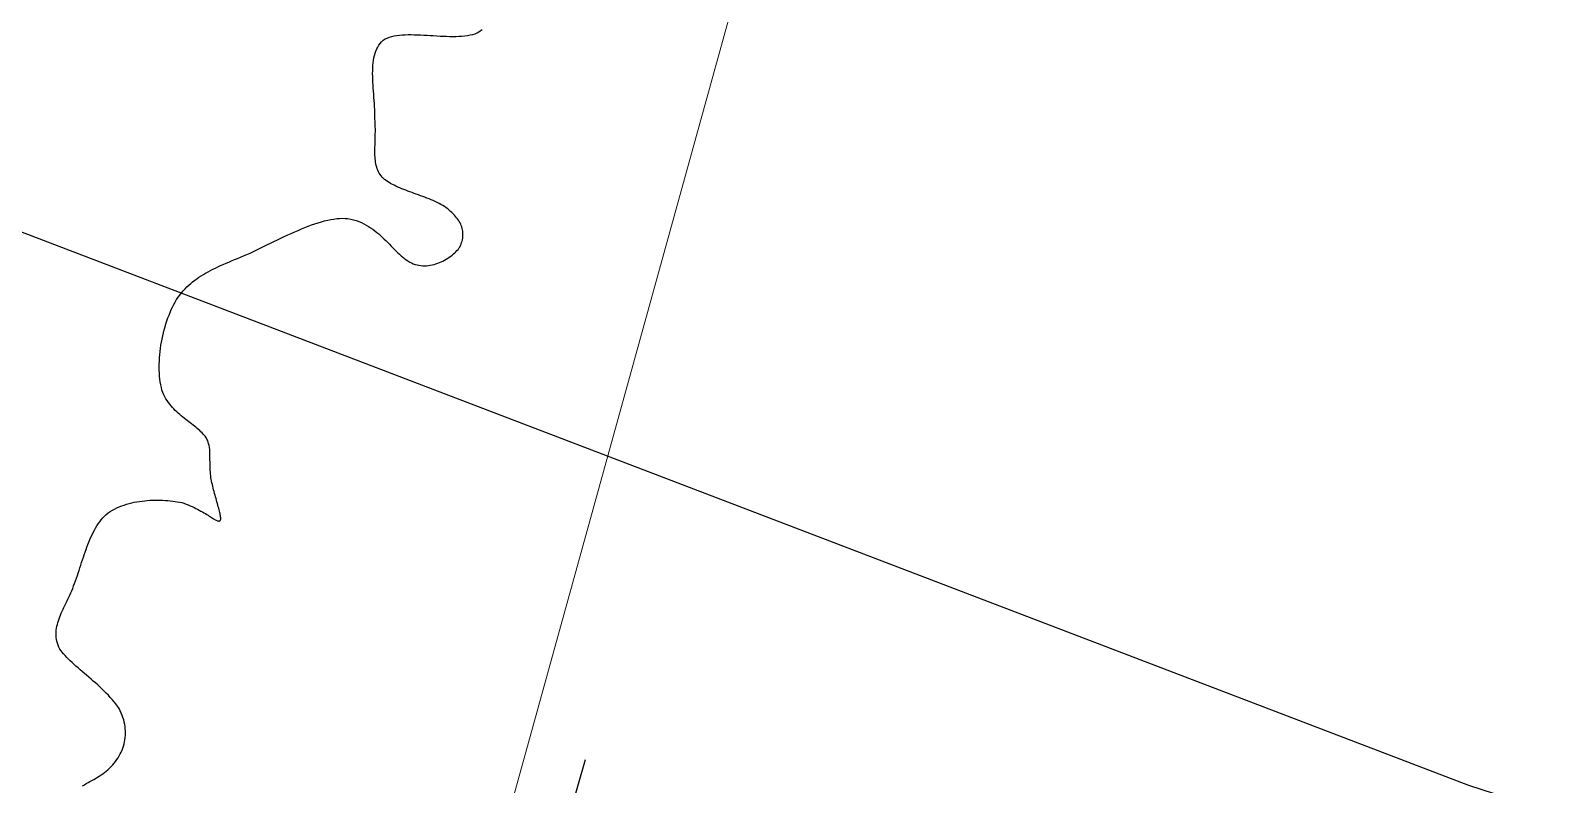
# Model space of a CAD drawing. Header units: metres. Extents: x 507649 to 508899, y 6966965 to 6967377.
# Drawn here: x 507939.332 to 507942.71, y 6967156.104 to 6967157.794 of the extents above; entities that cross this region are included whole.
import ezdxf

# ---------------------------------------------------------------- set-up
doc = ezdxf.new("R2010")
doc.units = ezdxf.units.M
doc.layers.add('A-FLOR', color=252, linetype='Continuous', lineweight=5)
for name, color, linetype in [('C_TEXT_2.5', 7, 'Continuous'), ('mga2020bdy', 252, 'Continuous'), ('mga2020ROAD_KERB_LIP', 252, 'Continuous'), ('mga2020VEG_TREE', 252, 'Continuous')]:
    doc.layers.add(name, color=color, linetype=linetype)

# ---------------------------------------------------------------- blocks, each defined once
blk = doc.blocks.new('BAC V TREE')
for p, q in [((-10.5571, 11.7273), (-10.5337, 11.7487)), ((-10.5337, 11.7487), (-10.5078, 11.7683)), ((-10.5078, 11.7683), (-10.4777, 11.7821)), ((-10.4777, 11.7821), (-10.4455, 11.7939)), ((-10.4455, 11.7939), (-10.4115, 11.8037)), ((-10.4115, 11.8037), (-10.3758, 11.8118)), ((-10.3758, 11.8118), (-10.3385, 11.8183)), ((-10.3385, 11.8183), (-10.2996, 11.8232)), ((-10.2996, 11.8232), (-10.2594, 11.8268)), ((-10.2594, 11.8268), (-10.218, 11.8291)), ((-10.218, 11.8291), (-10.1754, 11.8304)), ((-10.1754, 11.8304), (-10.1319, 11.8306)), ((-10.1319, 11.8306), (-10.0875, 11.83)), ((-10.0875, 11.83), (-10.0423, 11.8287)), ((-10.0423, 11.8287), (-9.9966, 11.8268)), ((-9.9966, 11.8268), (-9.9503, 11.8244)), ((-9.9503, 11.8244), (-9.9037, 11.8218)), ((-9.9037, 11.8218), (-9.8568, 11.8189)), ((-9.8568, 11.8189), (-9.8098, 11.816)), ((-9.8098, 11.816), (-9.7627, 11.8132)), ((-9.7627, 11.8132), (-9.7159, 11.8106)), ((-9.7159, 11.8106), (-9.6692, 11.8083)), ((-9.6692, 11.8083), (-9.623, 11.8066)), ((-9.623, 11.8066), (-9.5772, 11.8054)), ((-9.5772, 11.8054), (-9.532, 11.805)), ((-9.532, 11.805), (-9.4876, 11.8054)), ((-9.4876, 11.8054), (-9.4441, 11.8069)), ((-9.4441, 11.8069), (-9.4016, 11.8095)), ((-9.4016, 11.8095), (-9.3601, 11.8133)), ((-9.3601, 11.8133), (-9.32, 11.8186)), ((-9.32, 11.8186), (-9.2811, 11.8254)), ((-9.2811, 11.8254), (-9.2438, 11.8339)), ((-9.2438, 11.8339), (-9.2081, 11.8442)), ((-9.2081, 11.8442), (-9.1729, 11.8628)), ((-9.1729, 11.8628), (-9.1396, 11.8834)), ((-9.1396, 11.8834), (-9.1083, 11.9058)), ((-10.6685, 11.4959), (-10.6609, 11.5299)), ((-10.6609, 11.5299), (-10.6517, 11.5626)), ((-10.6517, 11.5626), (-10.6409, 11.594)), ((-10.6409, 11.594), (-10.6282, 11.6238)), ((-10.6282, 11.6238), (-10.6135, 11.6522)), ((-10.6135, 11.6522), (-10.5969, 11.6789)), ((-10.5969, 11.6789), (-10.5781, 11.704)), ((-10.5781, 11.704), (-10.5571, 11.7273)), ((-10.6866, 11.2689), (-10.6863, 11.3091)), ((-10.6863, 11.3091), (-10.685, 11.3484)), ((-10.685, 11.3484), (-10.6827, 11.3869)), ((-10.6827, 11.3869), (-10.6793, 11.4243)), ((-10.6793, 11.4243), (-10.6746, 11.4607)), ((-10.6746, 11.4607), (-10.6685, 11.4959)), ((-10.6861, 11.228), (-10.6866, 11.2689)), ((-10.6848, 11.1863), (-10.6861, 11.228)), ((-10.683, 11.1441), (-10.6848, 11.1863)), ((-10.6806, 11.1013), (-10.683, 11.1441)), ((-10.6779, 11.0581), (-10.6806, 11.1013)), ((-10.6748, 11.0145), (-10.6779, 11.0581)), ((-10.6716, 10.9706), (-10.6748, 11.0145)), ((-10.6684, 10.9264), (-10.6716, 10.9706)), ((-10.6651, 10.8822), (-10.6684, 10.9264)), ((-10.6621, 10.8378), (-10.6651, 10.8822)), ((-10.6593, 10.7935), (-10.6621, 10.8378)), ((-10.6568, 10.7492), (-10.6593, 10.7935)), ((-10.6549, 10.7051), (-10.6568, 10.7492)), ((-10.6535, 10.6612), (-10.6549, 10.7051)), ((-10.6529, 10.6177), (-10.6535, 10.6612)), ((-10.6507, 10.5792), (-10.6529, 10.6177)), ((-10.6492, 10.5416), (-10.6507, 10.5792)), ((-10.6483, 10.5047), (-10.6492, 10.5416)), ((-10.6479, 10.4687), (-10.6483, 10.5047)), ((-10.6483, 10.3989), (-10.6479, 10.4334)), ((-10.6479, 10.4334), (-10.6479, 10.4687)), ((-10.6531, 10.2074), (-10.6524, 10.2375)), ((-10.6524, 10.2375), (-10.6515, 10.2683)), ((-10.6515, 10.2683), (-10.6506, 10.2998)), ((-10.6506, 10.2998), (-10.6497, 10.3321)), ((-10.6497, 10.3321), (-10.6489, 10.3651)), ((-10.6489, 10.3651), (-10.6483, 10.3989)), ((-10.6538, 10.1494), (-10.6536, 10.178)), ((-10.6536, 10.1213), (-10.6538, 10.1494)), ((-10.6536, 10.178), (-10.6531, 10.2074)), ((-10.653, 10.094), (-10.6536, 10.1213)), ((-10.6518, 10.0674), (-10.653, 10.094)), ((-10.65, 10.0414), (-10.6518, 10.0674)), ((-10.6474, 10.016), (-10.65, 10.0414)), ((-10.6441, 9.9913), (-10.6474, 10.016)), ((-10.6399, 9.9672), (-10.6441, 9.9913)), ((-10.6348, 9.9437), (-10.6399, 9.9672)), ((-10.6287, 9.9208), (-10.6348, 9.9437)), ((-10.6214, 9.8986), (-10.6287, 9.9208)), ((-10.6129, 9.8769), (-10.6214, 9.8986)), ((-10.6032, 9.8558), (-10.6129, 9.8769)), ((-10.5921, 9.8353), (-10.6032, 9.8558)), ((-10.5796, 9.8154), (-10.5921, 9.8353)), ((-10.5656, 9.796), (-10.5796, 9.8154)), ((-10.55, 9.7771), (-10.5656, 9.796)), ((-10.5327, 9.7588), (-10.55, 9.7771)), ((-10.5141, 9.7431), (-10.5327, 9.7588)), ((-10.4942, 9.728), (-10.5141, 9.7431)), ((-10.473, 9.7134), (-10.4942, 9.728)), ((-10.4507, 9.6993), (-10.473, 9.7134)), ((-10.4273, 9.6857), (-10.4507, 9.6993)), ((-10.4029, 9.6724), (-10.4273, 9.6857)), ((-10.3776, 9.6595), (-10.4029, 9.6724)), ((-10.3514, 9.647), (-10.3776, 9.6595)), ((-10.3244, 9.6348), (-10.3514, 9.647)), ((-10.2966, 9.6228), (-10.3244, 9.6348)), ((-10.2683, 9.611), (-10.2966, 9.6228)), ((-10.2393, 9.5995), (-10.2683, 9.611)), ((-10.2099, 9.5881), (-10.2393, 9.5995)), ((-10.18, 9.5768), (-10.2099, 9.5881)), ((-10.1498, 9.5657), (-10.18, 9.5768)), ((-10.1193, 9.5546), (-10.1498, 9.5657)), ((-10.0886, 9.5435), (-10.1193, 9.5546)), ((-10.0578, 9.5323), (-10.0886, 9.5435)), ((-10.0268, 9.5212), (-10.0578, 9.5323)), ((-9.9959, 9.5099), (-10.0268, 9.5212)), ((-9.9651, 9.4986), (-9.9959, 9.5099)), ((-9.9344, 9.487), (-9.9651, 9.4986)), ((-9.904, 9.4753), (-9.9344, 9.487)), ((-9.8739, 9.4633), (-9.904, 9.4753)), ((-9.8441, 9.4511), (-9.8739, 9.4633)), ((-9.8148, 9.4386), (-9.8441, 9.4511)), ((-9.7859, 9.4258), (-9.8148, 9.4386)), ((-9.7577, 9.4125), (-9.7859, 9.4258)), ((-9.7302, 9.3989), (-9.7577, 9.4125)), ((-9.7033, 9.3849), (-9.7302, 9.3989)), ((-9.6773, 9.3703), (-9.7033, 9.3849)), ((-9.6524, 9.3535), (-9.6773, 9.3703)), ((-9.6286, 9.3364), (-9.6524, 9.3535)), ((-11.4713, 9.1201), (-11.425, 9.134)), ((-11.425, 9.134), (-11.3794, 9.1465)), ((-11.3794, 9.1465), (-11.3345, 9.1573)), ((-11.3345, 9.1573), (-11.2904, 9.1665)), ((-11.2904, 9.1665), (-11.2471, 9.1739)), ((-11.2471, 9.1739), (-11.2048, 9.1794)), ((-11.2048, 9.1794), (-11.1634, 9.183)), ((-11.1634, 9.183), (-11.123, 9.1844)), ((-11.123, 9.1844), (-11.0837, 9.1837)), ((-11.0837, 9.1837), (-11.0455, 9.1807)), ((-11.0455, 9.1807), (-11.0032, 9.1726)), ((-11.0032, 9.1726), (-10.9625, 9.1625)), ((-10.9625, 9.1625), (-10.9232, 9.1507)), ((-10.9232, 9.1507), (-10.8855, 9.1371)), ((-10.8855, 9.1371), (-10.8491, 9.122)), ((-9.6058, 9.3192), (-9.6286, 9.3364)), ((-9.5841, 9.3018), (-9.6058, 9.3192)), ((-9.5634, 9.2841), (-9.5841, 9.3018)), ((-9.5439, 9.2663), (-9.5634, 9.2841)), ((-9.5254, 9.2483), (-9.5439, 9.2663)), ((-9.508, 9.2302), (-9.5254, 9.2483)), ((-9.4918, 9.2118), (-9.508, 9.2302)), ((-9.4766, 9.1933), (-9.4918, 9.2118)), ((-9.4626, 9.1746), (-9.4766, 9.1933)), ((-9.4497, 9.1558), (-9.4626, 9.1746)), ((-9.438, 9.1367), (-9.4497, 9.1558)), ((-9.4274, 9.1176), (-9.438, 9.1367)), ((-12.0093, 8.8976), (-11.9593, 8.9213)), ((-11.9593, 8.9213), (-11.9093, 8.9445)), ((-11.9093, 8.9445), (-11.8594, 8.9673)), ((-11.8594, 8.9673), (-11.8097, 8.9895)), ((-11.8097, 8.9895), (-11.7602, 9.011)), ((-11.7602, 9.011), (-11.711, 9.0317)), ((-11.711, 9.0317), (-11.6622, 9.0516)), ((-11.6622, 9.0516), (-11.6137, 9.0704)), ((-11.6137, 9.0704), (-11.5657, 9.0882)), ((-11.5657, 9.0882), (-11.5182, 9.1048)), ((-11.5182, 9.1048), (-11.4713, 9.1201)), ((-10.8491, 9.122), (-10.814, 9.1055)), ((-10.814, 9.1055), (-10.7801, 9.0876)), ((-10.7801, 9.0876), (-10.7475, 9.0684)), ((-10.7475, 9.0684), (-10.7159, 9.0482)), ((-10.7159, 9.0482), (-10.6853, 9.0269)), ((-10.6853, 9.0269), (-10.6557, 9.0048)), ((-10.6557, 9.0048), (-10.6269, 8.9819)), ((-10.6269, 8.9819), (-10.599, 8.9583)), ((-10.599, 8.9583), (-10.5718, 8.9342)), ((-10.5718, 8.9342), (-10.5452, 8.9097)), ((-9.418, 9.0982), (-9.4274, 9.1176)), ((-9.4097, 9.0788), (-9.418, 9.0982)), ((-9.4026, 9.0591), (-9.4097, 9.0788)), ((-9.3967, 9.0394), (-9.4026, 9.0591)), ((-9.392, 9.0194), (-9.3967, 9.0394)), ((-9.3885, 8.9994), (-9.392, 9.0194)), ((-9.3893, 8.8971), (-9.3867, 8.9178)), ((-9.3862, 8.9792), (-9.3885, 8.9994)), ((-9.3867, 8.9178), (-9.3853, 8.9384)), ((-9.3852, 8.9589), (-9.3862, 8.9792)), ((-9.3853, 8.9384), (-9.3852, 8.9589)), ((-12.4533, 8.6839), (-12.4052, 8.7065)), ((-12.4052, 8.7065), (-12.3567, 8.7296)), ((-12.3567, 8.7296), (-12.3078, 8.7532)), ((-12.3078, 8.7532), (-12.2585, 8.7771)), ((-12.2585, 8.7771), (-12.209, 8.8011)), ((-12.209, 8.8011), (-12.1593, 8.8253)), ((-12.1593, 8.8253), (-12.1094, 8.8495)), ((-12.1094, 8.8495), (-12.0594, 8.8737)), ((-12.0594, 8.8737), (-12.0093, 8.8976)), ((-10.5452, 8.9097), (-10.5193, 8.8849)), ((-10.5193, 8.8849), (-10.4939, 8.8599)), ((-10.4939, 8.8599), (-10.4689, 8.8348)), ((-10.4689, 8.8348), (-10.4443, 8.8098)), ((-10.4443, 8.8098), (-10.42, 8.7849)), ((-10.42, 8.7849), (-10.396, 8.7603)), ((-10.396, 8.7603), (-10.3721, 8.736)), ((-10.3721, 8.736), (-10.3483, 8.7123)), ((-10.3483, 8.7123), (-10.3245, 8.6892)), ((-9.5045, 8.6869), (-9.4875, 8.7035)), ((-9.4875, 8.7035), (-9.4717, 8.7202)), ((-9.4717, 8.7202), (-9.4571, 8.737)), ((-9.4571, 8.737), (-9.4437, 8.7538)), ((-9.4437, 8.7538), (-9.4317, 8.7706)), ((-9.4317, 8.7706), (-9.4214, 8.792)), ((-9.4214, 8.792), (-9.4124, 8.8132)), ((-9.4124, 8.8132), (-9.4048, 8.8344)), ((-9.4048, 8.8344), (-9.3983, 8.8554)), ((-9.3983, 8.8554), (-9.3932, 8.8763)), ((-9.3932, 8.8763), (-9.3893, 8.8971)), ((-12.9521, 8.4675), (-12.915, 8.4849)), ((-12.915, 8.4849), (-12.8772, 8.5022)), ((-12.8772, 8.5022), (-12.8386, 8.5193)), ((-12.8386, 8.5193), (-12.7992, 8.5365)), ((-12.7992, 8.5365), (-12.759, 8.5536)), ((-12.759, 8.5536), (-12.718, 8.571)), ((-12.718, 8.571), (-12.6762, 8.5885)), ((-12.6762, 8.5885), (-12.6336, 8.6062)), ((-12.6336, 8.6062), (-12.5901, 8.6243)), ((-12.5901, 8.6243), (-12.5459, 8.6429)), ((-12.5459, 8.6429), (-12.5008, 8.6619)), ((-12.5008, 8.6619), (-12.4533, 8.6839)), ((-10.3245, 8.6892), (-10.3007, 8.6668)), ((-10.3007, 8.6668), (-10.2768, 8.6453)), ((-10.2768, 8.6453), (-10.2526, 8.6247)), ((-10.2526, 8.6247), (-10.2282, 8.6052)), ((-10.2282, 8.6052), (-10.2035, 8.5869)), ((-10.2035, 8.5869), (-10.1784, 8.5699)), ((-10.1784, 8.5699), (-10.1528, 8.5543)), ((-10.1528, 8.5543), (-10.1269, 8.5408)), ((-10.1269, 8.5408), (-10.1007, 8.5294)), ((-10.1007, 8.5294), (-10.0741, 8.52)), ((-10.0741, 8.52), (-10.0473, 8.5126)), ((-10.0473, 8.5126), (-10.0202, 8.5069)), ((-10.0202, 8.5069), (-9.9929, 8.5031)), ((-9.9929, 8.5031), (-9.9655, 8.501)), ((-9.9655, 8.501), (-9.9381, 8.5005)), ((-9.9381, 8.5005), (-9.9107, 8.5015)), ((-9.9107, 8.5015), (-9.8834, 8.5041)), ((-9.8834, 8.5041), (-9.8562, 8.508)), ((-9.8562, 8.508), (-9.8291, 8.5133)), ((-9.8291, 8.5133), (-9.8024, 8.5199)), ((-9.8024, 8.5199), (-9.7759, 8.5277)), ((-9.7759, 8.5277), (-9.7498, 8.5365)), ((-9.7498, 8.5365), (-9.7242, 8.5465)), ((-9.7242, 8.5465), (-9.699, 8.5573)), ((-9.699, 8.5573), (-9.6744, 8.5691)), ((-9.6744, 8.5691), (-9.6504, 8.5818)), ((-9.6504, 8.5818), (-9.6271, 8.5951)), ((-9.6271, 8.5951), (-9.6045, 8.6092)), ((-9.6045, 8.6092), (-9.5827, 8.6238)), ((-9.5827, 8.6238), (-9.5617, 8.639)), ((-9.5617, 8.639), (-9.5416, 8.6546)), ((-9.5416, 8.6546), (-9.5225, 8.6706)), ((-9.5225, 8.6706), (-9.5045, 8.6869)), ((-13.3084, 8.2455), (-13.2798, 8.2693)), ((-13.2798, 8.2693), (-13.2505, 8.2922)), ((-13.2505, 8.2922), (-13.2204, 8.3142)), ((-13.2204, 8.3142), (-13.1895, 8.3354)), ((-13.1895, 8.3354), (-13.1579, 8.3559)), ((-13.1579, 8.3559), (-13.1255, 8.3757)), ((-13.1255, 8.3757), (-13.0924, 8.395)), ((-13.0924, 8.395), (-13.0585, 8.4137)), ((-13.0585, 8.4137), (-13.0238, 8.432)), ((-13.0238, 8.432), (-12.9883, 8.4499)), ((-12.9883, 8.4499), (-12.9521, 8.4675)), ((-13.5108, 8.0128), (-13.488, 8.0466)), ((-13.488, 8.0466), (-13.4646, 8.079)), ((-13.4646, 8.079), (-13.4404, 8.1099)), ((-13.4404, 8.1099), (-13.4155, 8.1395)), ((-13.4155, 8.1395), (-13.3898, 8.1677)), ((-13.3898, 8.1677), (-13.3634, 8.1948)), ((-13.3634, 8.1948), (-13.3363, 8.2207)), ((-13.3363, 8.2207), (-13.3084, 8.2455)), ((-13.6204, 7.7897), (-13.6043, 7.8294)), ((-13.6043, 7.8294), (-13.5875, 7.8682)), ((-13.5875, 7.8682), (-13.5699, 7.9058)), ((-13.5699, 7.9058), (-13.5517, 7.9422)), ((-13.5517, 7.9422), (-13.5328, 7.9773)), ((-13.5328, 7.9773), (-13.5108, 8.0128)), ((-13.6892, 7.5785), (-13.6771, 7.6221)), ((-13.6771, 7.6221), (-13.6641, 7.6651)), ((-13.6641, 7.6651), (-13.6503, 7.7074)), ((-13.6503, 7.7074), (-13.6357, 7.749)), ((-13.6357, 7.749), (-13.6204, 7.7897)), ((-13.7365, 7.3544), (-13.7289, 7.3998)), ((-13.7289, 7.3998), (-13.7203, 7.4449)), ((-13.7203, 7.4449), (-13.7108, 7.4898)), ((-13.7108, 7.4898), (-13.7004, 7.5344)), ((-13.7004, 7.5344), (-13.6892, 7.5785)), ((-13.7595, 7.128), (-13.7569, 7.173)), ((-13.7569, 7.173), (-13.7534, 7.2182)), ((-13.7534, 7.2182), (-13.7487, 7.2635)), ((-13.7487, 7.2635), (-13.7431, 7.309)), ((-13.7431, 7.309), (-13.7365, 7.3544)), ((-13.7613, 7.0391), (-13.7609, 7.0833)), ((-13.7605, 6.9954), (-13.7613, 7.0391)), ((-13.7609, 7.0833), (-13.7595, 7.128)), ((-13.7586, 6.9522), (-13.7605, 6.9954)), ((-13.7555, 6.9097), (-13.7586, 6.9522)), ((-13.7512, 6.868), (-13.7555, 6.9097)), ((-13.7457, 6.8271), (-13.7512, 6.868)), ((-13.739, 6.7871), (-13.7457, 6.8271)), ((-13.731, 6.7481), (-13.739, 6.7871)), ((-13.7218, 6.7102), (-13.731, 6.7481)), ((-13.7112, 6.6735), (-13.7218, 6.7102)), ((-13.6965, 6.6425), (-13.7112, 6.6735)), ((-13.6809, 6.6129), (-13.6965, 6.6425)), ((-13.6644, 6.5845), (-13.6809, 6.6129)), ((-13.6472, 6.5573), (-13.6644, 6.5845)), ((-13.6292, 6.5313), (-13.6472, 6.5573)), ((-13.6106, 6.5063), (-13.6292, 6.5313)), ((-13.5914, 6.4824), (-13.6106, 6.5063)), ((-13.5716, 6.4594), (-13.5914, 6.4824)), ((-13.5514, 6.4374), (-13.5716, 6.4594)), ((-13.5307, 6.4161), (-13.5514, 6.4374)), ((-13.5097, 6.3957), (-13.5307, 6.4161)), ((-13.4884, 6.376), (-13.5097, 6.3957)), ((-13.4669, 6.3569), (-13.4884, 6.376)), ((-13.4453, 6.3385), (-13.4669, 6.3569)), ((-13.4235, 6.3205), (-13.4453, 6.3385)), ((-13.4017, 6.3031), (-13.4235, 6.3205)), ((-13.3799, 6.2861), (-13.4017, 6.3031)), ((-13.3582, 6.2694), (-13.3799, 6.2861)), ((-13.3367, 6.253), (-13.3582, 6.2694)), ((-13.3154, 6.2369), (-13.3367, 6.253)), ((-13.2943, 6.2209), (-13.3154, 6.2369)), ((-13.2736, 6.205), (-13.2943, 6.2209)), ((-13.2533, 6.1892), (-13.2736, 6.205)), ((-13.2334, 6.1734), (-13.2533, 6.1892)), ((-13.2141, 6.1576), (-13.2334, 6.1734)), ((-13.1954, 6.1416), (-13.2141, 6.1576)), ((-13.1773, 6.1254), (-13.1954, 6.1416)), ((-13.1599, 6.1089), (-13.1773, 6.1254)), ((-13.1433, 6.0922), (-13.1599, 6.1089)), ((-13.1275, 6.0751), (-13.1433, 6.0922)), ((-13.1126, 6.0575), (-13.1275, 6.0751)), ((-13.1012, 6.0439), (-13.1126, 6.0575)), ((-13.0909, 6.0301), (-13.1012, 6.0439)), ((-13.0816, 6.0161), (-13.0909, 6.0301)), ((-13.0734, 6.0018), (-13.0816, 6.0161)), ((-13.0661, 5.9871), (-13.0734, 6.0018)), ((-13.0596, 5.9722), (-13.0661, 5.9871)), ((-13.0541, 5.9569), (-13.0596, 5.9722)), ((-13.0492, 5.9413), (-13.0541, 5.9569)), ((-13.0451, 5.9253), (-13.0492, 5.9413)), ((-13.0417, 5.909), (-13.0451, 5.9253)), ((-13.0388, 5.8923), (-13.0417, 5.909)), ((-13.0365, 5.8751), (-13.0388, 5.8923)), ((-13.0347, 5.8575), (-13.0365, 5.8751)), ((-13.0332, 5.8395), (-13.0347, 5.8575)), ((-13.0322, 5.821), (-13.0332, 5.8395)), ((-13.0314, 5.802), (-13.0322, 5.821)), ((-13.0309, 5.7825), (-13.0314, 5.802)), ((-13.0305, 5.7625), (-13.0309, 5.7825)), ((-13.0303, 5.742), (-13.0305, 5.7625)), ((-13.0301, 5.7209), (-13.0303, 5.742)), ((-13.03, 5.6992), (-13.0301, 5.7209)), ((-13.0298, 5.677), (-13.03, 5.6992)), ((-13.0294, 5.6542), (-13.0298, 5.677)), ((-13.029, 5.6307), (-13.0294, 5.6542)), ((-13.0282, 5.6066), (-13.029, 5.6307)), ((-13.0272, 5.5818), (-13.0282, 5.6066)), ((-13.0259, 5.5564), (-13.0272, 5.5818)), ((-13.0241, 5.5303), (-13.0259, 5.5564)), ((-13.0219, 5.5035), (-13.0241, 5.5303)), ((-13.0191, 5.476), (-13.0219, 5.5035)), ((-13.0158, 5.4477), (-13.0191, 5.476)), ((-13.0116, 5.4237), (-13.0158, 5.4477)), ((-13.0069, 5.3992), (-13.0116, 5.4237)), ((-13.0018, 5.3744), (-13.0069, 5.3992)), ((-12.9962, 5.3492), (-13.0018, 5.3744)), ((-12.9903, 5.3238), (-12.9962, 5.3492)), ((-12.984, 5.2982), (-12.9903, 5.3238)), ((-12.9776, 5.2726), (-12.984, 5.2982)), ((-12.9709, 5.2469), (-12.9776, 5.2726)), ((-12.964, 5.2213), (-12.9709, 5.2469)), ((-12.9571, 5.1959), (-12.964, 5.2213)), ((-14.4034, 4.9958), (-14.3703, 5.0119)), ((-14.3703, 5.0119), (-14.3364, 5.0269)), ((-14.3364, 5.0269), (-14.3018, 5.0406)), ((-14.3018, 5.0406), (-14.2667, 5.0532)), ((-14.2667, 5.0532), (-14.2309, 5.0646)), ((-14.2309, 5.0646), (-14.1947, 5.075)), ((-14.1947, 5.075), (-14.158, 5.0842)), ((-14.158, 5.0842), (-14.121, 5.0924)), ((-14.121, 5.0924), (-14.0837, 5.0996)), ((-14.0837, 5.0996), (-14.0462, 5.1058)), ((-14.0462, 5.1058), (-14.0085, 5.1111)), ((-14.0085, 5.1111), (-13.9707, 5.1154)), ((-13.9707, 5.1154), (-13.9329, 5.1188)), ((-13.9329, 5.1188), (-13.8951, 5.1213)), ((-13.8951, 5.1213), (-13.8574, 5.1231)), ((-13.8574, 5.1231), (-13.8199, 5.124)), ((-13.8199, 5.124), (-13.7827, 5.1241)), ((-13.7827, 5.1241), (-13.7457, 5.1235)), ((-13.7457, 5.1235), (-13.7091, 5.1222)), ((-13.7091, 5.1222), (-13.673, 5.1202)), ((-13.673, 5.1202), (-13.6373, 5.1175)), ((-13.6373, 5.1175), (-13.6023, 5.1142)), ((-13.6023, 5.1142), (-13.5678, 5.1103)), ((-13.5678, 5.1103), (-13.5341, 5.1059)), ((-13.5341, 5.1059), (-13.5011, 5.1009)), ((-13.5011, 5.1009), (-13.469, 5.0954)), ((-13.469, 5.0954), (-13.4377, 5.0895)), ((-13.4377, 5.0895), (-13.4056, 5.0787)), ((-13.4056, 5.0787), (-13.3745, 5.0674)), ((-13.3745, 5.0674), (-13.3444, 5.0556)), ((-13.3444, 5.0556), (-13.3153, 5.0435)), ((-13.3153, 5.0435), (-13.2871, 5.031)), ((-13.2871, 5.031), (-13.26, 5.0184)), ((-13.26, 5.0184), (-13.2338, 5.0055)), ((-13.2338, 5.0055), (-13.2085, 4.9926)), ((-12.9501, 5.1707), (-12.9571, 5.1959)), ((-12.9432, 5.1458), (-12.9501, 5.1707)), ((-12.9363, 5.1212), (-12.9432, 5.1458)), ((-12.9295, 5.0971), (-12.9363, 5.1212)), ((-12.9228, 5.0735), (-12.9295, 5.0971)), ((-12.9164, 5.0505), (-12.9228, 5.0735)), ((-12.9103, 5.0283), (-12.9164, 5.0505)), ((-12.9045, 5.0067), (-12.9103, 5.0283)), ((-12.899, 4.986), (-12.9045, 5.0067)), ((-14.659, 4.7525), (-14.6394, 4.7826)), ((-14.6394, 4.7826), (-14.619, 4.8118)), ((-14.619, 4.8118), (-14.5975, 4.84)), ((-14.5975, 4.84), (-14.5751, 4.8672)), ((-14.5751, 4.8672), (-14.5516, 4.8932)), ((-14.5516, 4.8932), (-14.5269, 4.9182)), ((-14.5269, 4.9182), (-14.4975, 4.9396)), ((-14.4975, 4.9396), (-14.4671, 4.9596)), ((-14.4671, 4.9596), (-14.4357, 4.9783)), ((-14.4357, 4.9783), (-14.4034, 4.9958)), ((-13.2085, 4.9926), (-13.1843, 4.9797)), ((-13.1843, 4.9797), (-13.161, 4.9668)), ((-13.161, 4.9668), (-13.1386, 4.954)), ((-13.1386, 4.954), (-13.1172, 4.9414)), ((-13.1172, 4.9414), (-13.0967, 4.929)), ((-13.0967, 4.929), (-13.0771, 4.917)), ((-13.0771, 4.917), (-13.0585, 4.9054)), ((-13.0585, 4.9054), (-13.0408, 4.8942)), ((-13.0408, 4.8942), (-13.024, 4.8836)), ((-13.024, 4.8836), (-13.0081, 4.8736)), ((-13.0081, 4.8736), (-12.9932, 4.8643)), ((-12.9932, 4.8643), (-12.9791, 4.8557)), ((-12.9791, 4.8557), (-12.9659, 4.8479)), ((-12.9659, 4.8479), (-12.9536, 4.841)), ((-12.9536, 4.841), (-12.9422, 4.8351)), ((-12.9422, 4.8351), (-12.9317, 4.8302)), ((-12.9317, 4.8302), (-12.922, 4.8263)), ((-12.922, 4.8263), (-12.9132, 4.8237)), ((-12.9132, 4.8237), (-12.9053, 4.8223)), ((-12.9053, 4.8223), (-12.8982, 4.8221)), ((-12.894, 4.9662), (-12.899, 4.986)), ((-12.8982, 4.8221), (-12.8919, 4.8234)), ((-12.8895, 4.9474), (-12.894, 4.9662)), ((-12.8919, 4.8234), (-12.8866, 4.8261)), ((-12.8855, 4.9297), (-12.8895, 4.9474)), ((-12.8866, 4.8261), (-12.882, 4.8303)), ((-12.8821, 4.913), (-12.8855, 4.9297)), ((-12.8793, 4.8977), (-12.8821, 4.913)), ((-12.882, 4.8303), (-12.8789, 4.8351)), ((-12.8772, 4.8835), (-12.8793, 4.8977)), ((-12.8789, 4.8351), (-12.8767, 4.8416)), ((-12.8758, 4.8708), (-12.8772, 4.8835)), ((-12.8767, 4.8416), (-12.8755, 4.8497)), ((-12.8753, 4.8595), (-12.8758, 4.8708)), ((-12.8755, 4.8497), (-12.8753, 4.8595)), ((-14.76, 4.5553), (-14.7448, 4.5899)), ((-14.7448, 4.5899), (-14.7291, 4.6238)), ((-14.7291, 4.6238), (-14.7126, 4.6571)), ((-14.7126, 4.6571), (-14.6955, 4.6897)), ((-14.6955, 4.6897), (-14.6777, 4.7215)), ((-14.6777, 4.7215), (-14.659, 4.7525)), ((-14.8418, 4.3378), (-14.829, 4.375)), ((-14.829, 4.375), (-14.816, 4.4119)), ((-14.816, 4.4119), (-14.8026, 4.4484)), ((-14.8026, 4.4484), (-14.7889, 4.4845)), ((-14.7889, 4.4845), (-14.7747, 4.5201)), ((-14.7747, 4.5201), (-14.76, 4.5553)), ((-14.9159, 4.1114), (-14.9036, 4.1493)), ((-14.9036, 4.1493), (-14.8913, 4.1872)), ((-14.8913, 4.1872), (-14.8791, 4.225)), ((-14.8791, 4.225), (-14.8668, 4.2628)), ((-14.8668, 4.2628), (-14.8544, 4.3004)), ((-14.8544, 4.3004), (-14.8418, 4.3378)), ((-14.9941, 3.8872), (-14.9803, 3.9239)), ((-14.9803, 3.9239), (-14.9669, 3.961)), ((-14.9669, 3.961), (-14.9538, 3.9983)), ((-14.9538, 3.9983), (-14.941, 4.0358)), ((-14.941, 4.0358), (-14.9284, 4.0736)), ((-14.9284, 4.0736), (-14.9159, 4.1114)), ((-15.0931, 3.6656), (-15.0789, 3.6953)), ((-15.0789, 3.6953), (-15.0646, 3.7254)), ((-15.0646, 3.7254), (-15.0503, 3.756)), ((-15.0503, 3.756), (-15.0361, 3.7871)), ((-15.0361, 3.7871), (-15.0221, 3.8187)), ((-15.0221, 3.8187), (-15.0084, 3.8509)), ((-15.0084, 3.8509), (-14.9941, 3.8872)), ((-15.184, 3.4676), (-15.1725, 3.4951)), ((-15.1725, 3.4951), (-15.1604, 3.5227)), ((-15.1604, 3.5227), (-15.1477, 3.5507)), ((-15.1477, 3.5507), (-15.1346, 3.5789)), ((-15.1346, 3.5789), (-15.121, 3.6074)), ((-15.121, 3.6074), (-15.1072, 3.6363)), ((-15.1072, 3.6363), (-15.0931, 3.6656)), ((-15.2438, 3.2527), (-15.2402, 3.2794)), ((-15.2402, 3.2794), (-15.2354, 3.3061)), ((-15.2354, 3.3061), (-15.2293, 3.3328)), ((-15.2293, 3.3328), (-15.2222, 3.3595)), ((-15.2222, 3.3595), (-15.214, 3.3863)), ((-15.214, 3.3863), (-15.2048, 3.4133)), ((-15.2048, 3.4133), (-15.1948, 3.4404)), ((-15.1948, 3.4404), (-15.184, 3.4676)), ((-15.2469, 3.1991), (-15.2461, 3.2259)), ((-15.2462, 3.1722), (-15.2469, 3.1991)), ((-15.2439, 3.1452), (-15.2462, 3.1722)), ((-15.2461, 3.2259), (-15.2438, 3.2527)), ((-15.24, 3.118), (-15.2439, 3.1452)), ((-15.2343, 3.0906), (-15.24, 3.118)), ((-15.2267, 3.0629), (-15.2343, 3.0906)), ((-15.2173, 3.0351), (-15.2267, 3.0629)), ((-15.2059, 3.0069), (-15.2173, 3.0351)), ((-15.1924, 2.9784), (-15.2059, 3.0069)), ((-15.1762, 2.955), (-15.1924, 2.9784)), ((-15.1581, 2.9313), (-15.1762, 2.955)), ((-15.1384, 2.9074), (-15.1581, 2.9313)), ((-15.117, 2.8832), (-15.1384, 2.9074)), ((-15.0941, 2.8588), (-15.117, 2.8832)), ((-15.0698, 2.8342), (-15.0941, 2.8588)), ((-15.0443, 2.8093), (-15.0698, 2.8342)), ((-15.0175, 2.7842), (-15.0443, 2.8093)), ((-14.9898, 2.7588), (-15.0175, 2.7842)), ((-14.9611, 2.7332), (-14.9898, 2.7588)), ((-14.9315, 2.7072), (-14.9611, 2.7332)), ((-14.9013, 2.681), (-14.9315, 2.7072)), ((-14.8704, 2.6545), (-14.9013, 2.681)), ((-14.8391, 2.6278), (-14.8704, 2.6545)), ((-14.8074, 2.6007), (-14.8391, 2.6278)), ((-14.7754, 2.5733), (-14.8074, 2.6007)), ((-14.7433, 2.5456), (-14.7754, 2.5733)), ((-14.7111, 2.5176), (-14.7433, 2.5456)), ((-14.679, 2.4892), (-14.7111, 2.5176)), ((-14.6471, 2.4606), (-14.679, 2.4892)), ((-14.6155, 2.4316), (-14.6471, 2.4606)), ((-14.5844, 2.4022), (-14.6155, 2.4316)), ((-14.5537, 2.3726), (-14.5844, 2.4022)), ((-14.5237, 2.3425), (-14.5537, 2.3726)), ((-14.4944, 2.3121), (-14.5237, 2.3425)), ((-14.466, 2.2814), (-14.4944, 2.3121)), ((-14.4386, 2.2503), (-14.466, 2.2814)), ((-14.4123, 2.2188), (-14.4386, 2.2503)), ((-14.3872, 2.1869), (-14.4123, 2.2188)), ((-14.3634, 2.1546), (-14.3872, 2.1869)), ((-14.341, 2.1219), (-14.3634, 2.1546)), ((-14.3239, 2.0889), (-14.341, 2.1219)), ((-14.3087, 2.0559), (-14.3239, 2.0889)), ((-14.2952, 2.023), (-14.3087, 2.0559)), ((-14.2834, 1.9901), (-14.2952, 2.023)), ((-14.2734, 1.9574), (-14.2834, 1.9901)), ((-14.265, 1.9248), (-14.2734, 1.9574)), ((-14.2583, 1.8923), (-14.265, 1.9248)), ((-14.2533, 1.8601), (-14.2583, 1.8923)), ((-14.2499, 1.828), (-14.2533, 1.8601)), ((-14.248, 1.7961), (-14.2499, 1.828)), ((-14.2489, 1.7332), (-14.2477, 1.7646)), ((-14.2477, 1.7646), (-14.248, 1.7961)), ((-14.3102, 1.4949), (-14.2978, 1.5233)), ((-14.2978, 1.5233), (-14.2867, 1.5521)), ((-14.2867, 1.5521), (-14.2769, 1.5814)), ((-14.2769, 1.5814), (-14.2685, 1.611)), ((-14.2685, 1.611), (-14.2615, 1.6411)), ((-14.2615, 1.6411), (-14.2558, 1.6714)), ((-14.2558, 1.6714), (-14.2516, 1.7022)), ((-14.2516, 1.7022), (-14.2489, 1.7332)), ((-14.453, 1.2865), (-14.4312, 1.3105)), ((-14.4312, 1.3105), (-14.4105, 1.3351)), ((-14.4105, 1.3351), (-14.3908, 1.3604)), ((-14.3908, 1.3604), (-14.3723, 1.3862)), ((-14.3723, 1.3862), (-14.355, 1.4126)), ((-14.355, 1.4126), (-14.3389, 1.4395)), ((-14.3389, 1.4395), (-14.3239, 1.4669)), ((-14.3239, 1.4669), (-14.3102, 1.4949)), ((-14.732, 1.0842), (-14.7051, 1.0996)), ((-14.7051, 1.0996), (-14.6783, 1.1152)), ((-14.6783, 1.1152), (-14.6516, 1.1311)), ((-14.6516, 1.1311), (-14.6253, 1.1475)), ((-14.6253, 1.1475), (-14.5993, 1.1643)), ((-14.5993, 1.1643), (-14.5738, 1.1817)), ((-14.5738, 1.1817), (-14.5489, 1.1997)), ((-14.5489, 1.1997), (-14.5246, 1.2183)), ((-14.5246, 1.2183), (-14.4997, 1.2404)), ((-14.4997, 1.2404), (-14.4759, 1.2631)), ((-14.4759, 1.2631), (-14.453, 1.2865)), ((-14.8653, 1.0092), (-14.8391, 1.0242)), ((-14.8391, 1.0242), (-14.8126, 1.0392)), ((-14.8126, 1.0392), (-14.7859, 1.0541)), ((-14.7859, 1.0541), (-14.759, 1.0691)), ((-14.759, 1.0691), (-14.732, 1.0842))]:
    blk.add_line(p, q)
blk = doc.blocks.new('XE_SURVEY')
at = {"layer": 'mga2020bdy'}
blk.add_polyline3d([(507890.6991, 6967200.5784, 5.3095), (507916.0451, 6967160.3304, 5.2208), (507918.9586, 6967158.3503, 5.1842), (507921.6109, 6967157.3619, 5.2196), (507925.1715, 6967156.7219, 5.1425), (507927.9919, 6967156.8294, 5.0971), (507929.8659, 6967159.0704, 5.1017), (507930.6037, 6967161.6034, 5.1104), (507934.4704, 6967159.1919, 4.8395), (507942.553, 6967156.1035, 4.7977), (507943.9279, 6967155.6575, 4.7285), (507945.2571, 6967152.3745, 4.7915), (507945.0707, 6967151.7613, 4.7587), (507943.5281, 6967146.2682, 4.7011), (507941.1505, 6967141.0839, 4.7356), (507939.9757, 6967135.209, 4.7062), (507936.9555, 6967129.1817, 4.8988), (507935.311, 6967122.2392, 4.6675), (507935.9201, 6967120.9196, 4.6501), (507939.9377, 6967112.3649, 2.59), (507942.8976, 6967107.616, 2.489), (507946.3383, 6967102.1153, 2.534)], dxfattribs=at)
at = {"layer": 'mga2020ROAD_KERB_LIP'}
blk.add_polyline3d([(507940.5745, 6967156.1601, 4.6961), (507937.7921, 6967146.409, 4.6931), (507937.1877, 6967143.283, 4.7315), (507937.1723, 6967143.1361, 4.7332), (507937.1157, 6967139.956, 4.7461), (507937.1179, 6967139.9236, 4.7462), (507937.2129, 6967139.1289, 4.7483), (507937.1319, 6967136.6368, 4.7547), (507936.7171, 6967134.8698, 4.7594), (507936.4863, 6967134.2283, 4.7627), (507935.3099, 6967132.0298, 4.7746), (507933.9243, 6967130.3994, 4.7847), (507933.6576, 6967130.1638, 4.7846), (507931.5869, 6967128.775, 4.7834), (507929.719, 6967128.0276, 4.7824), (507929.2517, 6967127.9011, 4.7875), (507926.778, 6967127.589, 4.8136), (507925.3832, 6967127.6669, 4.8282), (507924.2967, 6967127.8421, 4.8418), (507922.0624, 6967128.5932, 4.871), (507921.9388, 6967128.6519, 4.8714), (507920.5154, 6967129.4817, 4.8764), (507919.4512, 6967130.0277, 4.844)], dxfattribs=at)
at = {"layer": 'mga2020VEG_TREE', "xscale": 0.1554417355589352, "yscale": 0.1554417355589352, "zscale": 0.1554417355589352, "rotation": 0.001583333339407246}
blk.add_blockref('BAC V TREE', (507941.76, 6967155.9451, 4.6985), dxfattribs=at)
blk = doc.blocks.new('25027_BNP_Skygate Play-Sheet - 000101 - SITE PLAN')
at = {"layer": 'A-FLOR'}
blk.add_line((-2383271.54, 3892412.77), (-2408363.73, 3919753.78), dxfattribs=at)
blk = doc.blocks.new('XE_ARCH')
at = {"xscale": 0.001, "yscale": 0.001, "zscale": 0.001, "rotation": 121.996}
blk.add_blockref('25027_BNP_Skygate Play-Sheet - 000101 - SITE PLAN', (509988.1258, 6971273.7702), dxfattribs=at)

msp = doc.modelspace()

# ---------------------------------------------------------------- block references
at = {"layer": 'C_TEXT_2.5'}
msp.add_blockref('XE_SURVEY', (0, 0), dxfattribs=at)

# ---------------------------------------------------------------- next in the draw order: block references
msp.add_blockref('XE_ARCH', (0, 0), dxfattribs=at)

doc.saveas('drawing.dxf')
